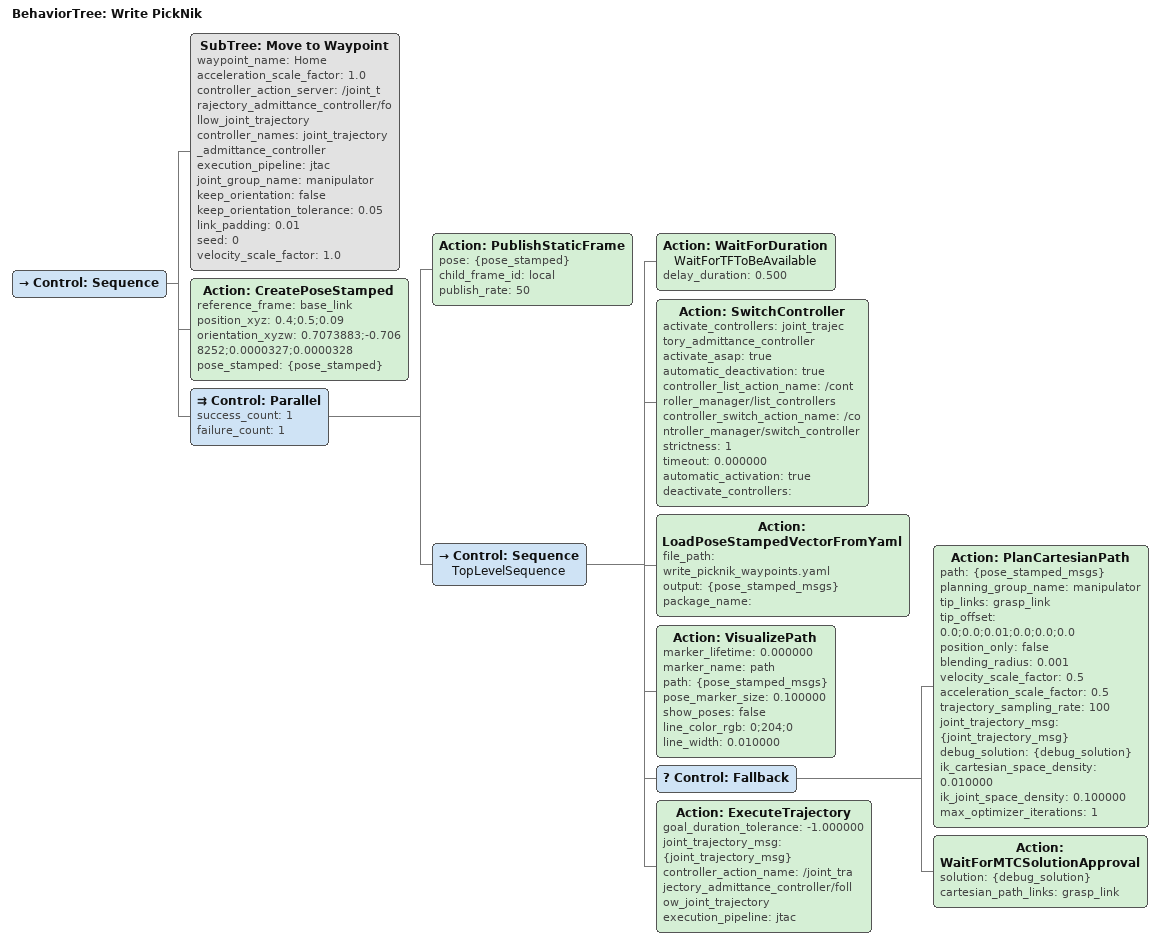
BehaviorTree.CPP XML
<?xml version="1.0" encoding="UTF-8" ?>
<root BTCPP_format="4" main_tree_to_execute="Write PickNik">
  <BehaviorTree ID="Write PickNik" _description="">
    <Control ID="Sequence">
      <SubTree
        ID="Move to Waypoint"
        waypoint_name="Home"
        acceleration_scale_factor="1.0"
        controller_action_server="/joint_trajectory_admittance_controller/follow_joint_trajectory"
        controller_names="joint_trajectory_admittance_controller"
        execution_pipeline="jtac"
        joint_group_name="manipulator"
        keep_orientation="false"
        keep_orientation_tolerance="0.05"
        link_padding="0.01"
        seed="0"
        velocity_scale_factor="1.0"
      />
      <Action
        ID="CreatePoseStamped"
        reference_frame="base_link"
        position_xyz="0.4;0.5;0.09"
        orientation_xyzw="0.7073883;-0.7068252;0.0000327;0.0000328"
        pose_stamped="{pose_stamped}"
      />
      <Control ID="Parallel" success_count="1" failure_count="1">
        <Action
          ID="PublishStaticFrame"
          pose="{pose_stamped}"
          child_frame_id="local"
          publish_rate="50"
        />
        <Control ID="Sequence" name="TopLevelSequence">
          <Action
            ID="WaitForDuration"
            name="WaitForTFToBeAvailable"
            delay_duration="0.500"
          />
          <Action
            ID="SwitchController"
            activate_controllers="joint_trajectory_admittance_controller"
            activate_asap="true"
            automatic_deactivation="true"
            controller_list_action_name="/controller_manager/list_controllers"
            controller_switch_action_name="/controller_manager/switch_controller"
            strictness="1"
            timeout="0.000000"
            automatic_activation="true"
            deactivate_controllers=""
          />
          <Action
            ID="LoadPoseStampedVectorFromYaml"
            file_path="write_picknik_waypoints.yaml"
            output="{pose_stamped_msgs}"
            package_name=""
          />
          <Action
            ID="VisualizePath"
            marker_lifetime="0.000000"
            marker_name="path"
            path="{pose_stamped_msgs}"
            pose_marker_size="0.100000"
            show_poses="false"
            line_color_rgb="0;204;0"
            line_width="0.010000"
          />
          <Control ID="Fallback">
            <Action
              ID="PlanCartesianPath"
              path="{pose_stamped_msgs}"
              planning_group_name="manipulator"
              tip_links="grasp_link"
              tip_offset="0.0;0.0;0.01;0.0;0.0;0.0"
              position_only="false"
              blending_radius="0.001"
              velocity_scale_factor="0.5"
              acceleration_scale_factor="0.5"
              trajectory_sampling_rate="100"
              joint_trajectory_msg="{joint_trajectory_msg}"
              debug_solution="{debug_solution}"
              ik_cartesian_space_density="0.010000"
              ik_joint_space_density="0.100000"
              max_optimizer_iterations="1"
            />
            <Action
              ID="WaitForMTCSolutionApproval"
              solution="{debug_solution}"
              cartesian_path_links="grasp_link"
            />
          </Control>
          <Action
            ID="ExecuteTrajectory"
            goal_duration_tolerance="-1.000000"
            joint_trajectory_msg="{joint_trajectory_msg}"
            controller_action_name="/joint_trajectory_admittance_controller/follow_joint_trajectory"
            execution_pipeline="jtac"
          />
        </Control>
      </Control>
    </Control>
  </BehaviorTree>
</root>
